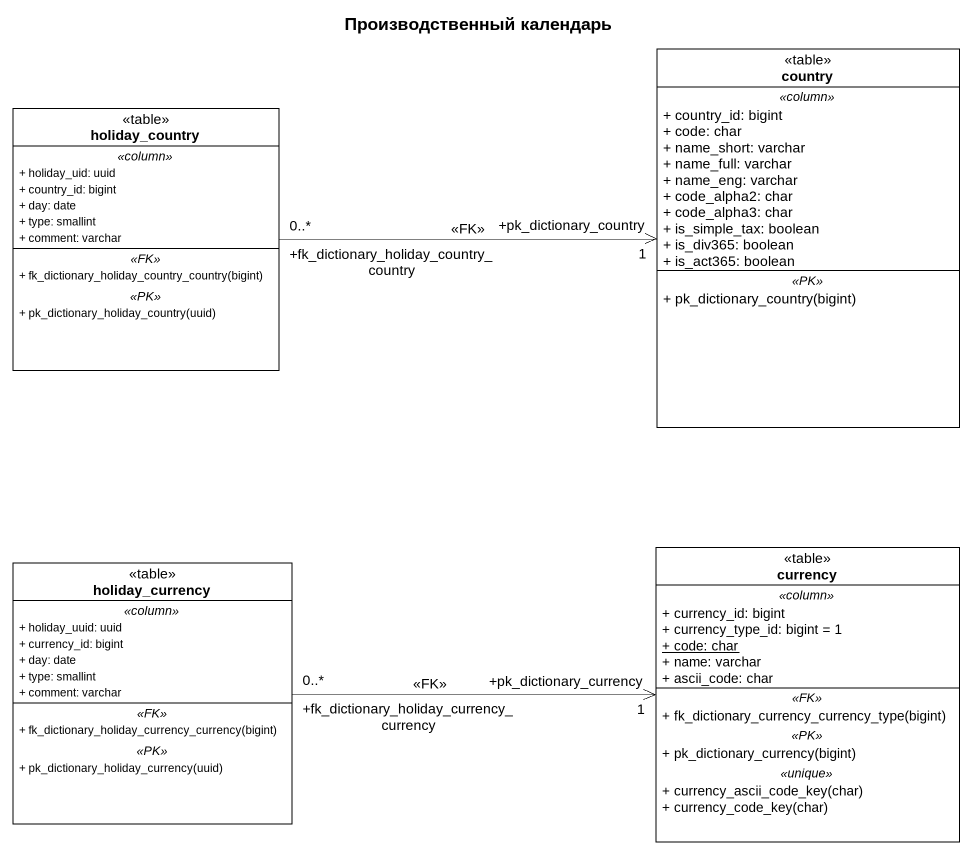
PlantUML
@startuml
title Производственный календарь
hide circle
hide empty members
skinparam classAttributeIconSize 0
class country <<table>> {
  .. <<column>> ..
  + country_id: bigint
  + code: char
  + name_short: varchar
  + name_full: varchar
  + name_eng: varchar
  + code_alpha2: char
  + code_alpha3: char
  + is_simple_tax: boolean
  + is_div365: boolean
  + is_act365: boolean
  .. <<PK>> ..
  + pk_dictionary_country(bigint)
}
class holiday_country <<table>> {
  .. <<column>> ..
  + holiday_uid: uuid
  + country_id: bigint
  + day: date
  + type: smallint
  + comment: varchar
  .. <<FK>> ..
  + fk_dictionary_holiday_country_country(bigint)
  .. <<PK>> ..
  + pk_dictionary_holiday_country(uuid)
}
class holiday_currency <<table>> {
  .. <<column>> ..
  + holiday_uuid: uuid
  + currency_id: bigint
  + day: date
  + type: smallint
  + comment: varchar
  .. <<FK>> ..
  + fk_dictionary_holiday_currency_currency(bigint)
  .. <<PK>> ..
  + pk_dictionary_holiday_currency(uuid)
}
class currency <<table>> {
  .. <<column>> ..
  + currency_id: bigint
  + currency_type_id: bigint = 1
  {static} + code: char
  + name: varchar
  + ascii_code: char
  .. <<FK>> ..
  + fk_dictionary_currency_currency_type(bigint)
  .. <<PK>> ..
  + pk_dictionary_currency(bigint)
  .. <<unique>> ..
  + currency_ascii_code_key(char)
  + currency_code_key(char)
}
holiday_country "+fk_dictionary_holiday_country_country\n0..*" -right-> "+pk_dictionary_country\n1" country : <<FK>>
holiday_currency "+fk_dictionary_holiday_currency_currency\n0..*" -right-> "+pk_dictionary_currency\n1" currency : <<FK>>
@enduml
